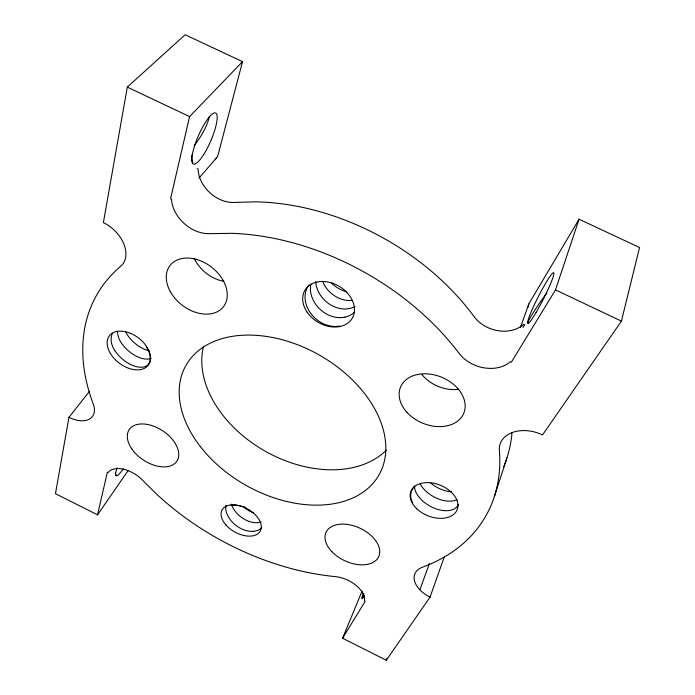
<?xml version="1.0" encoding="UTF-8"?>
<svg xmlns="http://www.w3.org/2000/svg" width="695" height="695" viewBox="0 0 695 695"><rect width="100%" height="100%" fill="white"/><g stroke="black" fill="none" stroke-linecap="round" stroke-linejoin="round"><path stroke-width="1.04" d="M84.538 329.091L83.643 335.112A224.216 152.335 29.6 0 0 93.156 403.647A25.715 15.438 36.7 0 1 80.151 420.71L78.022 420.423A25.715 15.438 36.7 0 1 68.944 417.339L55.452 493.659L97.526 514.847L128.097 470.611M215.042 159.242A11.685 9.018 45 0 0 218.056 154.872L242.538 61.629L185.139 34.75L127.315 87.11L103.373 222.574A30.311 20.633 42 0 1 113.702 229.654L115.917 231.843A30.311 20.633 42 0 1 120.565 266.35A224.19 152.301 29.6 0 0 84.538 329.091M97.526 514.847L107.377 472.226L108.116 472.591L109.115 471.392A24.177 14.056 33.1 0 1 142.814 480.48L155.671 493.276A223.694 151.962 29.6 0 0 335.19 576.598A24.603 14.421 24.9 0 1 364.571 599.168L364.432 600.827L365.222 601.227L342.565 638.227L386.298 660.25L430.057 597.135L444.513 556.226M242.538 61.629L189.579 116.604L170.57 198.727L171.569 199.204L171.804 202.21A32.387 24.238 41.6 0 0 210.376 233.642L231.574 233.329A223.712 151.979 29.6 0 1 458.9 353.138A32.813 25.324 19.3 0 0 508.01 363.572L510.286 361.713L511.346 362.217L555.496 289.902L579.065 219.203L639.548 247.533L621.426 321.133L542.526 434.922A31.145 21.884 16.8 0 0 530.111 431.065L526.984 430.7A31.145 21.884 16.8 0 0 499.384 450.438A224.181 152.292 29.6 0 1 484.18 518.765L480.87 523.848A224.198 152.318 29.6 0 1 422.647 567.129A26.462 16.159 21.3 0 0 419.849 589.794L421.544 591.428A26.462 16.159 21.3 0 0 430.057 597.135M494.406 496.378L506.95 457.901M520.442 327.388L528.843 303.976M419.858 589.794L429.406 563.576M386.298 660.25L387.054 658.235M342.565 638.227L362.078 591.132M579.065 219.203L529.416 302.855A11.884 9.478 14.8 0 0 528.278 307.034M523.005 327.484L524.638 324.765L523.63 324.287L521.415 326.163A31.484 25.09 18.2 0 1 474.112 316.616A215.693 152.231 29.6 0 0 255.751 201.837L235.179 202.419A31.093 24.047 42.7 0 1 198.318 172.021L198.136 169.067L197.172 168.607M68.944 417.339L89.603 391.181M198.952 178.129L216.388 158.078M127.315 87.11L189.579 116.604M555.496 289.902L621.426 321.133M512.041 432.603A216.145 152.535 29.6 0 1 503.71 466.675M386.394 450.108A107.065 74.964 29.6 0 1 265.012 451.09A107.065 74.964 29.6 0 1 203.539 346.327M223.86 281.327A32.483 23.978 38.2 0 1 194.226 258.305M458.743 389.252A32.9 24.768 21.8 0 1 421.935 374.536M346.753 291.787A26.401 20.72 30.9 0 1 331.498 283.039M123.232 468.795A20.398 3.666 -62.6 0 1 117.073 467.796M364.58 595.528A20.737 1.52 -64.5 0 1 363.224 594.034M528.556 322.819A28.278 2.155 -54.5 0 1 546.861 292.986M253.406 531.327A21.476 14.525 37.7 0 1 233.65 523.448A21.476 14.525 37.7 0 1 225.884 505.413M231.392 504.136A21.302 14.534 37.8 0 0 258.071 522.649A21.38 11.329 21.7 0 0 261.033 522.101M253.562 512.858A21.128 14.543 37.8 0 1 243.676 506.924M261.763 527.331A21.554 11.268 21.7 0 1 253.397 531.336M230.905 505.274A21.554 11.268 21.7 0 1 240.609 505.995M241.903 506.316A21.554 11.268 21.7 0 1 243.207 506.681M244.501 507.098A21.554 11.268 21.7 0 1 245.795 507.567M117.533 331.932A23.734 17.74 31.3 0 0 121.182 342.722A23.804 13.309 41.9 0 0 151.336 358.377M149.243 350.758A23.595 13.361 42 0 1 127.402 334.912A23.517 17.714 31.5 0 1 125.5 331.385M146.245 346.701A24.021 13.248 41.8 0 1 142.71 367.151A24.021 13.248 41.8 0 1 114.84 350.68M114.84 350.671A23.951 17.757 31.2 0 1 112.494 333.166M315.678 281.562A26.575 21.849 42.5 0 0 349.811 308.467A26.697 18.817 21.6 0 0 354.971 306.617M354.233 312.385A26.966 18.808 21.7 0 1 344.911 317.155M344.911 317.146A26.844 21.91 42.2 0 1 319.639 308.893A26.844 21.91 42.2 0 1 310.839 284.151M339.916 325.998A27.122 21.971 42 0 1 311.065 313.81A27.122 21.971 42 0 1 308.875 285.098M351.766 300.405A26.314 21.78 42.7 0 1 322.949 282.196M458.396 504.7A24.455 14.578 29.5 0 1 438.615 509.652A24.455 14.578 29.5 0 1 416.496 493.38A24.29 17.731 12.3 0 1 414.585 486.7M451.507 491.782A24.004 14.665 29.3 0 1 430.744 483.016M457.154 499.644A24.229 14.621 29.4 0 1 420.249 484.033M412.682 502.893A24.516 17.749 12.5 0 1 414.854 485.996M116.977 475.371A20.12 4.057 -71.2 0 1 115.379 472.392M209.325 116.465A27.374 7.515 -57.8 0 1 194.218 145.655M192.88 162.821A27.644 5.951 -75.1 0 1 191.794 155.324M362.147 598.004A20.459 1.972 -56 0 1 363.963 593.539M200.36 446.598A110.974 74.756 29.6 0 0 377.828 476.874A110.974 74.756 29.6 0 0 269.286 336.901A110.974 74.756 29.6 0 0 200.36 446.598M331.854 551.656A29.016 17.957 24.9 0 0 378.332 557.381A29.016 17.957 24.9 0 0 346.918 524.386A29.016 17.957 24.9 0 0 331.854 551.656M131.876 449.005A28.582 17.514 33.4 0 0 176.295 461.975A28.582 17.514 33.4 0 0 150.937 425.288A28.582 17.514 33.4 0 0 131.876 449.005M170.31 291.613A33.751 24.03 37.6 0 0 223.138 307.147A33.751 24.03 37.6 0 0 196.841 259.522A33.751 24.03 37.6 0 0 170.31 291.613M407.183 412.587A34.211 24.855 22.4 0 0 463.348 414.211A34.211 24.855 22.4 0 0 425.931 373.788A34.211 24.855 22.4 0 0 407.183 412.587M417.07 509.035A24.89 16.498 21.7 0 0 457.119 509.809A24.89 16.498 21.7 0 0 427.955 482.617A24.89 16.498 21.7 0 0 417.07 509.035M307.129 312.142A27.487 20.841 30.8 0 0 351.887 318.823A27.487 20.841 30.8 0 0 326.728 281.814A27.487 20.841 30.8 0 0 307.129 312.142M110.314 353.303A24.368 15.846 37 0 0 147.835 365.718A24.368 15.846 37 0 0 128.288 332.514A24.368 15.846 37 0 0 110.314 353.303M226.04 525.09A21.84 13.17 29.1 0 0 260.234 531.136A21.84 13.17 29.1 0 0 237.221 505.213A21.84 13.17 29.1 0 0 226.04 525.09M203.748 154.412A27.826 6.681 -66.5 0 0 215.832 113.12A27.826 6.681 -66.5 0 0 193.922 148A27.826 6.681 -66.5 0 0 203.748 154.412M536.106 312.437A28.452 2.806 -63 0 0 553.75 272.796A28.452 2.806 -63 0 0 532.387 309.049A28.452 2.806 -63 0 0 536.106 312.437"/></g></svg>
